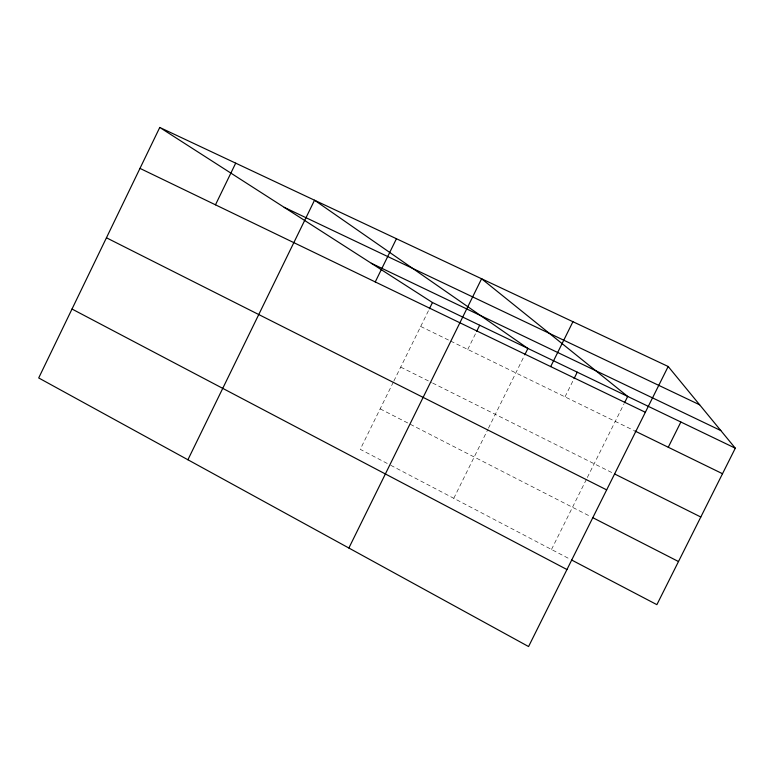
<?xml version="1.0" encoding="UTF-8"?>
<svg xmlns="http://www.w3.org/2000/svg" width="774" height="774" viewBox="0 0 774 774"><rect width="100%" height="100%" fill="white"/><g stroke="black" fill="none" stroke-linecap="round" stroke-linejoin="round"><path stroke-width="0.58" stroke-dasharray="3.87 2.9" d="M393.327 382.095L360.249 449.326L389.69 464.739M393.86 381.021L428.883 309.823M467.748 349.432L476.049 332.607M453.777 498.301L487.93 429.28M488.452 428.216L524.25 355.885M565.001 396.868L573.524 379.695M551.494 549.472L586.779 478.622M587.302 477.558L624.067 403.718M420.698 326.473L449.568 340.56M450.632 341.082L633.654 430.363M400.709 367.099L431.544 382.501M432.608 383.033L613.53 473.417M380.16 408.866L590.668 516.597M390.735 465.29L570.631 559.486"/><path stroke-width="1.16" d="M159.763 127.449L38.7 377.954L528.565 646.551L668.175 366.489L159.763 127.449L432.473 302.537L735.3 448.194L656.884 604.658L571.696 560.047M215.472 204.82L235.702 163.15M187.908 459.766L314.534 200.214L527.926 348.455L524.772 354.831M375.255 281.929L396.443 238.731M429.396 308.778L432.473 302.537M348.871 548.021L481.592 278.766L627.695 396.443L624.589 402.673M476.561 331.553L479.677 325.244M550.691 366.595L572.934 321.713M574.056 378.621L577.259 372.178M668.262 447.246L680.868 422.014M284.184 207.335L699.648 404.792M371.307 263.266L720.826 430.576M139.978 168.384L645.352 412.281M634.728 430.895L722.51 473.717M614.604 473.959L700.809 517.022M106.444 237.782L606.661 489.884M592.807 517.69L678.498 561.537M72.011 309.029L566.955 569.538M668.175 366.489L735.3 448.194"/></g></svg>
